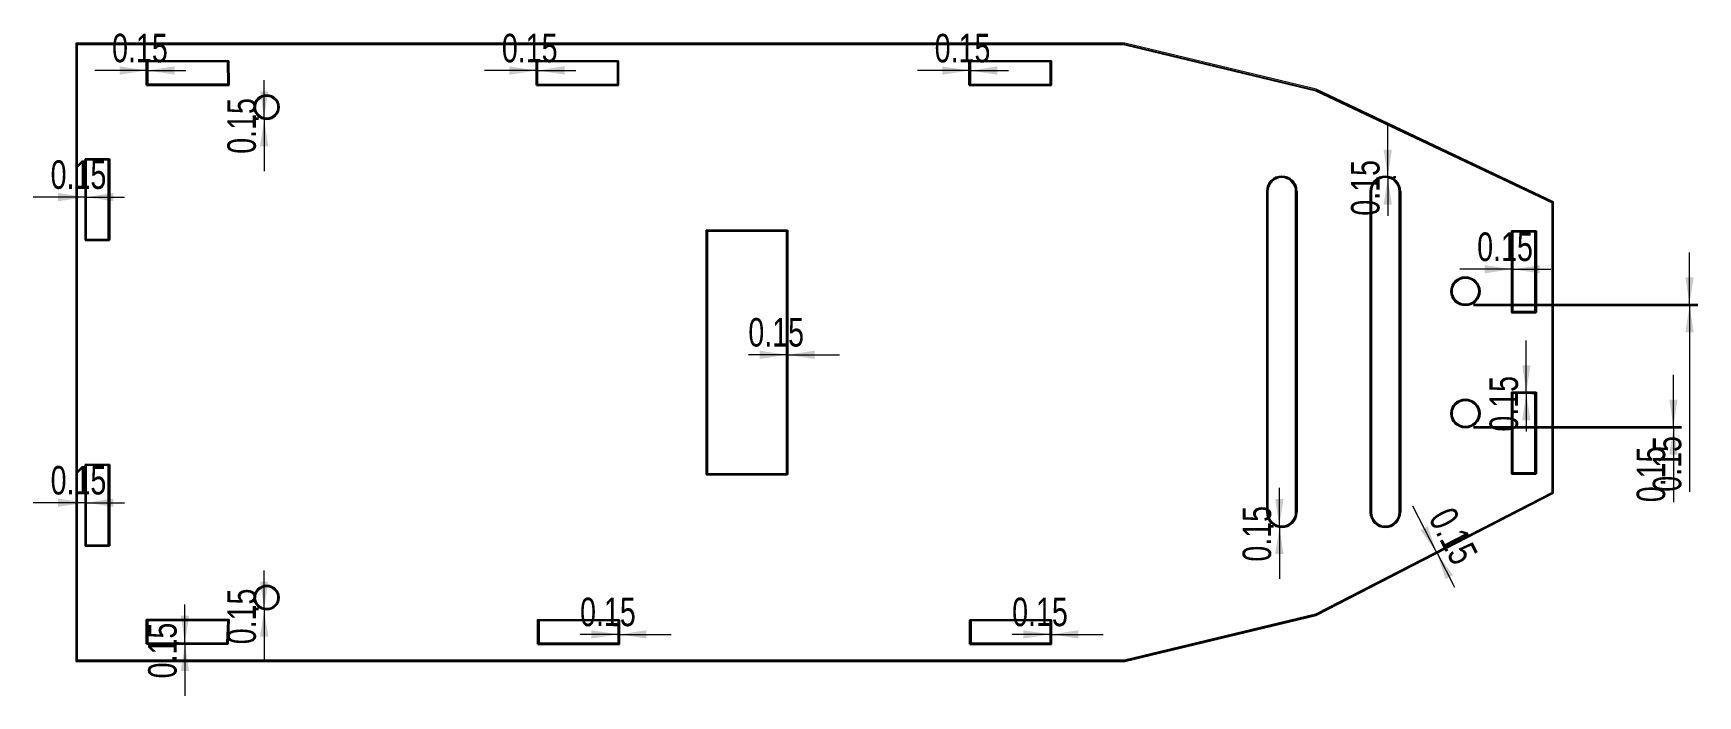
# Model space of a CAD drawing. Header units: millimetres. Extents: x 0 to 211, y 0 to 290.
# Drawn here: x 6.6 to 210.8, y 208.7 to 290 of the extents above; entities outside this region: 2.
import ezdxf

# ---------------------------------------------------------------- set-up
doc = ezdxf.new("R2010")
doc.units = ezdxf.units.MM
doc.styles.add('SLDTEXTSTYLE0', font='TXT', dxfattribs={"width": 0.75})
doc.styles.add('SLDTEXTSTYLE1', font='TXT', dxfattribs={"width": 0.7})
doc.dimstyles.new('SLDDIMSTYLE0', dxfattribs={"dimtxt": 3.5, "dimasz": 3.302, "dimexe": 0, "dimexo": 0.0625, "dimgap": 0.875, "dimtad": 1, "dimrnd": 1e-09, "dimdsep": 46, "dimtxsty": 'SLDTEXTSTYLE0', "dimsah": 1, "dimcen": 0.09, "dimadec": 0, "dimazin": 2, "dimtfac": 1, "dimtmove": 0, "dimatfit": 0, "dimfxl": 1, "dimfrac": 2, "dimtolj": 1, "dimtzin": 12, "dimarcsym": 0})

# ---------------------------------------------------------------- blocks, each defined once
blk = doc.blocks.new('_D')
at = {"color": 7, "linetype": 'Continuous', "lineweight": 0}
for p, q in [((34.93, 219.42), (34.93, 224.1)), ((34.23, 219.42), (33.93, 219.42)), ((34.23, 219.27), (33.93, 219.27)), ((34.93, 219.42), (34.93, 219.27)), ((34.93, 219.27), (34.93, 212.92))]:
    blk.add_line(p, q, dxfattribs=at)
at = {"color": 7, "linetype": 'Continuous', "lineweight": 18}
for points in [[(34.93, 219.42), (35.44, 222.73), (34.43, 222.73)], [(34.93, 219.27), (34.43, 215.97), (35.44, 215.97)]]:
    blk.add_solid(points, dxfattribs=at)
at = {"color": 7, "linetype": 'Continuous', "lineweight": 18, "insert": (30.42, 215.05), "char_height": 3.5, "attachment_point": 1, "rotation": 90, "style": 'SLDTEXTSTYLE0'}
blk.add_mtext('0.15', dxfattribs=at)
blk = doc.blocks.new('_D_1')
at = {"color": 7, "linetype": 'Continuous', "lineweight": 0}
for p, q in [((25.21, 215.23), (25.21, 219.91)), ((24.51, 215.23), (24.21, 215.23)), ((24.51, 215.08), (24.21, 215.08)), ((25.21, 215.23), (25.21, 215.08)), ((25.21, 215.08), (25.21, 208.73))]:
    blk.add_line(p, q, dxfattribs=at)
at = {"color": 7, "linetype": 'Continuous', "lineweight": 18}
for points in [[(25.21, 215.23), (25.72, 218.54), (24.7, 218.54)], [(25.21, 215.08), (24.7, 211.78), (25.72, 211.78)]]:
    blk.add_solid(points, dxfattribs=at)
at = {"color": 7, "linetype": 'Continuous', "lineweight": 18, "insert": (20.7, 210.86), "char_height": 3.5, "attachment_point": 1, "rotation": 90, "style": 'SLDTEXTSTYLE0'}
blk.add_mtext('0.15', dxfattribs=at)
blk = doc.blocks.new('_D_2')
at = {"color": 7, "linetype": 'Continuous', "lineweight": 0}
for p, q in [((12.96, 233.12), (12.96, 233.42)), ((13.11, 233.12), (13.11, 233.42)), ((12.96, 232.42), (6.61, 232.42)), ((13.11, 232.42), (12.96, 232.42)), ((13.11, 232.42), (17.79, 232.42))]:
    blk.add_line(p, q, dxfattribs=at)
at = {"color": 7, "linetype": 'Continuous', "lineweight": 18}
for points in [[(12.96, 232.42), (9.66, 232.93), (9.66, 231.91)], [(13.11, 232.42), (16.42, 231.91), (16.42, 232.93)]]:
    blk.add_solid(points, dxfattribs=at)
at = {"color": 7, "linetype": 'Continuous', "lineweight": 18, "insert": (8.74, 236.93), "char_height": 3.5, "attachment_point": 1, "style": 'SLDTEXTSTYLE0'}
blk.add_mtext('0.15', dxfattribs=at)
blk = doc.blocks.new('_D_3')
at = {"color": 7, "linetype": 'Continuous', "lineweight": 0}
for p, q in [((78.37, 216.26), (73.69, 216.26)), ((78.37, 216.26), (78.52, 216.26)), ((78.37, 215.56), (78.37, 215.26)), ((78.52, 216.26), (84.87, 216.26)), ((78.52, 215.56), (78.52, 215.26))]:
    blk.add_line(p, q, dxfattribs=at)
at = {"color": 7, "linetype": 'Continuous', "lineweight": 18}
for points in [[(78.37, 216.26), (75.06, 216.77), (75.06, 215.75)], [(78.52, 216.26), (81.82, 215.75), (81.82, 216.77)]]:
    blk.add_solid(points, dxfattribs=at)
at = {"color": 7, "linetype": 'Continuous', "lineweight": 18, "insert": (73.69, 220.77), "char_height": 3.5, "attachment_point": 1, "rotation": 359.9952, "style": 'SLDTEXTSTYLE0'}
blk.add_mtext('0.15', dxfattribs=at)
blk = doc.blocks.new('_D_4')
at = {"color": 7, "linetype": 'Continuous', "lineweight": 0}
for p, q in [((131.37, 216.26), (126.69, 216.26)), ((131.37, 216.26), (131.52, 216.26)), ((131.37, 215.56), (131.37, 215.26)), ((131.52, 216.26), (137.87, 216.26)), ((131.52, 215.56), (131.52, 215.26))]:
    blk.add_line(p, q, dxfattribs=at)
at = {"color": 7, "linetype": 'Continuous', "lineweight": 18}
for points in [[(131.37, 216.26), (128.06, 216.77), (128.06, 215.75)], [(131.52, 216.26), (134.82, 215.75), (134.82, 216.77)]]:
    blk.add_solid(points, dxfattribs=at)
at = {"color": 7, "linetype": 'Continuous', "lineweight": 18, "insert": (126.69, 220.77), "char_height": 3.5, "attachment_point": 1, "style": 'SLDTEXTSTYLE0'}
blk.add_mtext('0.15', dxfattribs=at)
blk = doc.blocks.new('_D_5')
at = {"color": 7, "linetype": 'Continuous', "lineweight": 0}
for p, q in [((207.81, 241.77), (207.81, 248.12)), ((183.3, 241.77), (208.81, 241.77)), ((183.3, 241.62), (208.81, 241.62)), ((207.81, 241.77), (207.81, 241.62)), ((207.81, 241.62), (207.81, 232.48))]:
    blk.add_line(p, q, dxfattribs=at)
at = {"color": 7, "linetype": 'Continuous', "lineweight": 18}
for points in [[(207.81, 241.77), (208.32, 245.07), (207.31, 245.07)], [(207.81, 241.62), (207.31, 238.32), (208.32, 238.32)]]:
    blk.add_solid(points, dxfattribs=at)
at = {"color": 7, "linetype": 'Continuous', "lineweight": 18, "insert": (203.3, 232.48), "char_height": 3.5, "attachment_point": 1, "rotation": 90, "style": 'SLDTEXTSTYLE0'}
blk.add_mtext('0.15', dxfattribs=at)
blk = doc.blocks.new('_D_6')
at = {"color": 7, "linetype": 'Continuous', "lineweight": 0}
for p, q in [((209.79, 256.77), (209.79, 263.12)), ((183.3, 256.77), (210.79, 256.77)), ((183.3, 256.62), (210.79, 256.62)), ((209.79, 256.77), (209.79, 256.62)), ((209.79, 256.62), (209.79, 233.77))]:
    blk.add_line(p, q, dxfattribs=at)
at = {"color": 7, "linetype": 'Continuous', "lineweight": 18}
for points in [[(209.79, 256.77), (210.3, 260.07), (209.28, 260.07)], [(209.79, 256.62), (209.28, 253.32), (210.3, 253.32)]]:
    blk.add_solid(points, dxfattribs=at)
at = {"color": 7, "linetype": 'Continuous', "lineweight": 18, "insert": (205.28, 233.77), "char_height": 3.5, "attachment_point": 1, "rotation": 90, "style": 'SLDTEXTSTYLE0'}
blk.add_mtext('0.15', dxfattribs=at)
blk = doc.blocks.new('_D_7')
at = {"color": 7, "linetype": 'Continuous', "lineweight": 0}
for p, q in [((187.96, 261.77), (187.96, 262.07)), ((188.11, 261.77), (188.11, 262.07)), ((187.96, 261.07), (181.61, 261.07)), ((188.11, 261.07), (187.96, 261.07)), ((188.11, 261.07), (192.79, 261.07))]:
    blk.add_line(p, q, dxfattribs=at)
at = {"color": 7, "linetype": 'Continuous', "lineweight": 18}
for points in [[(187.96, 261.07), (184.66, 261.58), (184.66, 260.56)], [(188.11, 261.07), (191.42, 260.56), (191.42, 261.58)]]:
    blk.add_solid(points, dxfattribs=at)
at = {"color": 7, "linetype": 'Continuous', "lineweight": 18, "insert": (183.74, 265.58), "char_height": 3.5, "attachment_point": 1, "style": 'SLDTEXTSTYLE0'}
blk.add_mtext('0.15', dxfattribs=at)
blk = doc.blocks.new('_D_8')
at = {"color": 7, "linetype": 'Continuous', "lineweight": 0}
for p, q in [((189.76, 245.97), (189.76, 252.32)), ((189.76, 245.82), (189.76, 245.97)), ((189.76, 245.82), (189.76, 241.14)), ((190.46, 245.97), (190.76, 245.97)), ((190.46, 245.82), (190.76, 245.82))]:
    blk.add_line(p, q, dxfattribs=at)
at = {"color": 7, "linetype": 'Continuous', "lineweight": 18}
for points in [[(189.76, 245.97), (190.27, 249.27), (189.26, 249.27)], [(189.76, 245.82), (189.26, 242.52), (190.27, 242.52)]]:
    blk.add_solid(points, dxfattribs=at)
at = {"color": 7, "linetype": 'Continuous', "lineweight": 18, "insert": (185.25, 241.14), "char_height": 3.5, "attachment_point": 1, "rotation": 90, "style": 'SLDTEXTSTYLE0'}
blk.add_mtext('0.15', dxfattribs=at)
blk = doc.blocks.new('_D_9')
at = {"color": 7, "linetype": 'Continuous', "lineweight": 0}
for p, q in [((159.47, 229.57), (159.47, 234.24)), ((158.77, 229.57), (158.47, 229.57)), ((158.77, 229.42), (158.47, 229.42)), ((159.47, 229.57), (159.47, 229.42)), ((159.47, 229.42), (159.47, 223.07))]:
    blk.add_line(p, q, dxfattribs=at)
at = {"color": 7, "linetype": 'Continuous', "lineweight": 18}
for points in [[(159.47, 229.57), (159.98, 232.87), (158.96, 232.87)], [(159.47, 229.42), (158.96, 226.11), (159.98, 226.11)]]:
    blk.add_solid(points, dxfattribs=at)
at = {"color": 7, "linetype": 'Continuous', "lineweight": 18, "insert": (154.96, 225.19), "char_height": 3.5, "attachment_point": 1, "rotation": 90, "style": 'SLDTEXTSTYLE0'}
blk.add_mtext('0.15', dxfattribs=at)
blk = doc.blocks.new('_D_10')
at = {"color": 7, "linetype": 'Continuous', "lineweight": 0}
for p, q in [((172.77, 272.46), (172.77, 278.81)), ((172.77, 272.31), (172.77, 272.46)), ((172.77, 272.31), (172.77, 267.64)), ((173.47, 272.46), (173.77, 272.46)), ((173.47, 272.31), (173.77, 272.31))]:
    blk.add_line(p, q, dxfattribs=at)
at = {"color": 7, "linetype": 'Continuous', "lineweight": 18}
for points in [[(172.77, 272.46), (173.28, 275.76), (172.26, 275.76)], [(172.77, 272.31), (172.26, 269.01), (173.28, 269.01)]]:
    blk.add_solid(points, dxfattribs=at)
at = {"color": 7, "linetype": 'Continuous', "lineweight": 18, "insert": (168.26, 267.64), "char_height": 3.5, "attachment_point": 1, "rotation": 90, "style": 'SLDTEXTSTYLE0'}
blk.add_mtext('0.15', dxfattribs=at)
blk = doc.blocks.new('_D_11')
at = {"color": 7, "linetype": 'Continuous', "lineweight": 0}
for p, q in [((99, 250.57), (94.33, 250.57)), ((99, 250.57), (99.15, 250.57)), ((99, 249.87), (99, 249.57)), ((99.15, 250.57), (105.5, 250.57)), ((99.15, 249.87), (99.15, 249.57))]:
    blk.add_line(p, q, dxfattribs=at)
at = {"color": 7, "linetype": 'Continuous', "lineweight": 18}
for points in [[(99, 250.57), (95.7, 251.08), (95.7, 250.06)], [(99.15, 250.57), (102.45, 250.06), (102.45, 251.08)]]:
    blk.add_solid(points, dxfattribs=at)
at = {"color": 7, "linetype": 'Continuous', "lineweight": 18, "insert": (94.33, 255.08), "char_height": 3.5, "attachment_point": 1, "style": 'SLDTEXTSTYLE0'}
blk.add_mtext('0.15', dxfattribs=at)
blk = doc.blocks.new('_D_12')
at = {"color": 7, "linetype": 'Continuous', "lineweight": 0}
for p, q in [((121.42, 286.15), (121.42, 286.45)), ((121.57, 286.15), (121.57, 286.45)), ((121.42, 285.45), (115.07, 285.45)), ((121.57, 285.45), (121.42, 285.45)), ((121.57, 285.45), (126.25, 285.45))]:
    blk.add_line(p, q, dxfattribs=at)
at = {"color": 7, "linetype": 'Continuous', "lineweight": 18}
for points in [[(121.42, 285.45), (118.12, 285.96), (118.12, 284.94)], [(121.57, 285.45), (124.87, 284.94), (124.87, 285.96)]]:
    blk.add_solid(points, dxfattribs=at)
at = {"color": 7, "linetype": 'Continuous', "lineweight": 18, "insert": (117.19, 289.96), "char_height": 3.5, "attachment_point": 1, "style": 'SLDTEXTSTYLE0'}
blk.add_mtext('0.15', dxfattribs=at)
blk = doc.blocks.new('_D_13')
at = {"color": 7, "linetype": 'Continuous', "lineweight": 0}
for p, q in [((68.33, 286.16), (68.32, 286.46)), ((68.48, 286.16), (68.47, 286.46)), ((68.33, 285.46), (61.98, 285.44)), ((68.48, 285.46), (68.33, 285.46)), ((68.48, 285.46), (73.15, 285.47))]:
    blk.add_line(p, q, dxfattribs=at)
at = {"color": 7, "linetype": 'Continuous', "lineweight": 18}
for points in [[(68.33, 285.46), (65.02, 285.96), (65.03, 284.94)], [(68.48, 285.46), (71.78, 284.96), (71.78, 285.98)]]:
    blk.add_solid(points, dxfattribs=at)
at = {"color": 7, "linetype": 'Continuous', "lineweight": 18, "insert": (64.09, 289.96), "char_height": 3.5, "attachment_point": 1, "rotation": 0.1534, "style": 'SLDTEXTSTYLE0'}
blk.add_mtext('0.15', dxfattribs=at)
blk = doc.blocks.new('_D_14')
at = {"color": 7, "linetype": 'Continuous', "lineweight": 0}
for p, q in [((34.93, 279.61), (34.93, 284.29)), ((34.23, 279.61), (33.93, 279.61)), ((34.23, 279.46), (33.93, 279.46)), ((34.93, 279.61), (34.93, 279.46)), ((34.93, 279.46), (34.93, 273.11))]:
    blk.add_line(p, q, dxfattribs=at)
at = {"color": 7, "linetype": 'Continuous', "lineweight": 18}
for points in [[(34.93, 279.61), (35.44, 282.92), (34.43, 282.92)], [(34.93, 279.46), (34.43, 276.16), (35.44, 276.16)]]:
    blk.add_solid(points, dxfattribs=at)
at = {"color": 7, "linetype": 'Continuous', "lineweight": 18, "insert": (30.42, 275.24), "char_height": 3.5, "attachment_point": 1, "rotation": 90, "style": 'SLDTEXTSTYLE0'}
blk.add_mtext('0.15', dxfattribs=at)
blk = doc.blocks.new('_D_15')
at = {"color": 7, "linetype": 'Continuous', "lineweight": 0}
for p, q in [((20.51, 286.16), (20.51, 286.46)), ((20.66, 286.16), (20.66, 286.46)), ((20.51, 285.46), (14.16, 285.46)), ((20.66, 285.46), (20.51, 285.46)), ((20.66, 285.46), (25.33, 285.46))]:
    blk.add_line(p, q, dxfattribs=at)
at = {"color": 7, "linetype": 'Continuous', "lineweight": 18}
for points in [[(20.51, 285.46), (17.21, 285.97), (17.21, 284.95)], [(20.66, 285.46), (23.96, 284.95), (23.96, 285.97)]]:
    blk.add_solid(points, dxfattribs=at)
at = {"color": 7, "linetype": 'Continuous', "lineweight": 18, "insert": (16.28, 289.97), "char_height": 3.5, "attachment_point": 1, "rotation": 0, "style": 'SLDTEXTSTYLE0'}
blk.add_mtext('0.15', dxfattribs=at)
blk = doc.blocks.new('_D_16')
at = {"color": 7, "linetype": 'Continuous', "lineweight": 0}
for p, q in [((12.96, 269.92), (6.61, 269.92)), ((12.96, 270.62), (12.96, 270.92)), ((13.11, 269.92), (12.96, 269.92)), ((13.11, 270.62), (13.11, 270.92)), ((13.11, 269.92), (17.79, 269.92))]:
    blk.add_line(p, q, dxfattribs=at)
at = {"color": 7, "linetype": 'Continuous', "lineweight": 18}
for points in [[(12.96, 269.92), (9.66, 270.43), (9.66, 269.41)], [(13.11, 269.92), (16.42, 269.41), (16.42, 270.43)]]:
    blk.add_solid(points, dxfattribs=at)
at = {"color": 7, "linetype": 'Continuous', "lineweight": 18, "insert": (8.74, 274.43), "char_height": 3.5, "attachment_point": 1, "style": 'SLDTEXTSTYLE0'}
blk.add_mtext('0.15', dxfattribs=at)
blk = doc.blocks.new('_D_17')
at = {"color": 7, "linetype": 'Continuous', "lineweight": 0}
for p, q in [((178.75, 226.35), (175.84, 232)), ((179.37, 226.67), (179.63, 226.81)), ((179.44, 226.54), (179.7, 226.68)), ((178.81, 226.22), (178.75, 226.35)), ((178.81, 226.22), (180.95, 222.06))]:
    blk.add_line(p, q, dxfattribs=at)
at = {"color": 7, "linetype": 'Continuous', "lineweight": 18}
for points in [[(178.75, 226.35), (177.69, 229.52), (176.78, 229.06)], [(178.81, 226.22), (179.87, 223.05), (180.78, 223.52)]]:
    blk.add_solid(points, dxfattribs=at)
at = {"color": 7, "linetype": 'Continuous', "lineweight": 18, "insert": (180.82, 232.17), "char_height": 3.5, "attachment_point": 1, "rotation": 297.2292, "style": 'SLDTEXTSTYLE0'}
blk.add_mtext('0.15', dxfattribs=at)

msp = doc.modelspace()

# ---------------------------------------------------------------- linework, layer by layer
at = {"color": 7, "linetype": 'Continuous', "lineweight": 18}
for p, q in [((140.536, 288.804), (11.813, 288.804)), ((11.813, 288.804), (11.813, 212.934)), ((163.98, 283.151), (140.536, 288.804)), ((20.658, 286.504), (20.658, 283.821)), ((30.456, 286.504), (20.658, 286.504)), ((30.498, 283.818), (30.456, 286.504)), ((68.475, 286.504), (68.482, 283.817)), ((78.27, 286.504), (68.475, 286.504)), ((78.27, 283.801), (78.27, 286.504)), ((121.57, 286.504), (121.57, 283.801)), ((131.366, 286.504), (121.57, 286.504)), ((131.366, 283.801), (131.366, 286.504)), ((20.658, 283.821), (30.498, 283.818)), ((68.482, 283.817), (78.27, 283.801)), ((121.57, 283.801), (131.366, 283.801)), ((193.113, 269.35), (163.98, 283.151)), ((13.113, 274.469), (13.113, 264.769)), ((15.813, 274.469), (13.113, 274.469)), ((15.813, 264.769), (15.813, 274.469)), ((158.07, 270.612), (158.07, 231.266)), ((161.47, 231.266), (161.47, 270.612)), ((170.77, 270.612), (170.77, 231.266)), ((174.17, 231.266), (174.17, 270.612)), ((193.113, 233.578), (193.113, 269.35)), ((89.302, 265.719), (89.302, 236.019)), ((99.002, 265.719), (89.302, 265.719)), ((99.002, 236.019), (99.002, 265.719)), ((188.113, 265.619), (188.113, 255.919)), ((190.813, 265.619), (188.113, 265.619)), ((190.813, 255.919), (190.813, 265.619)), ((13.113, 264.769), (15.813, 264.769)), ((188.113, 255.919), (190.813, 255.919)), ((190.813, 245.819), (188.113, 245.819)), ((188.113, 245.819), (188.113, 236.119)), ((190.813, 236.119), (190.813, 245.819)), ((13.113, 236.969), (13.113, 227.269)), ((15.813, 236.969), (13.113, 236.969)), ((15.813, 227.269), (15.813, 236.969)), ((89.302, 236.019), (99.002, 236.019)), ((188.113, 236.119), (190.813, 236.119)), ((163.982, 218.587), (193.113, 233.578)), ((13.113, 227.269), (15.813, 227.269)), ((140.536, 212.934), (163.982, 218.587)), ((20.658, 217.934), (20.658, 215.234)), ((30.493, 217.931), (20.658, 217.934)), ((30.365, 215.234), (30.493, 217.931)), ((68.658, 217.918), (68.666, 215.218)), ((78.366, 217.915), (68.658, 217.918)), ((78.366, 215.21), (78.366, 217.915)), ((121.666, 217.914), (121.666, 215.214)), ((131.366, 217.913), (121.666, 217.914)), ((131.366, 215.213), (131.366, 217.913)), ((20.658, 215.234), (30.365, 215.234)), ((68.666, 215.218), (78.366, 215.21)), ((121.666, 215.214), (131.366, 215.213)), ((11.813, 212.934), (140.536, 212.934))]:
    msp.add_line(p, q, dxfattribs=at)
at = {"color": 7, "linetype": 'Continuous', "lineweight": 25}
for p, q in [((11.963, 288.654), (11.963, 213.084)), ((140.518, 288.654), (11.963, 288.654)), ((140.518, 288.654), (163.929, 283.009)), ((20.508, 283.671), (20.508, 286.654)), ((20.508, 286.654), (30.604, 286.654)), ((30.65, 283.668), (30.604, 286.654)), ((68.324, 286.654), (78.42, 286.654)), ((68.332, 283.667), (68.324, 286.654)), ((78.42, 283.651), (78.42, 286.654)), ((121.42, 283.651), (121.42, 286.654)), ((121.42, 286.654), (131.516, 286.654)), ((131.516, 283.651), (131.516, 286.654)), ((20.508, 283.671), (30.65, 283.668)), ((68.332, 283.667), (78.42, 283.651)), ((121.42, 283.651), (131.516, 283.651)), ((163.929, 283.009), (192.963, 269.255)), ((12.963, 274.619), (15.963, 274.619)), ((12.963, 274.619), (12.963, 264.619)), ((15.963, 274.619), (15.963, 264.619)), ((157.92, 270.612), (157.92, 231.266)), ((161.62, 270.612), (161.62, 231.266)), ((170.62, 270.612), (170.62, 231.266)), ((174.32, 270.612), (174.32, 231.266)), ((192.963, 233.669), (192.963, 269.255)), ((89.152, 265.869), (99.152, 265.869)), ((89.152, 265.869), (89.152, 235.869)), ((99.152, 265.869), (99.152, 235.869)), ((187.963, 265.769), (187.963, 255.769)), ((187.963, 265.769), (190.963, 265.769)), ((190.963, 265.769), (190.963, 255.769)), ((12.963, 264.619), (15.963, 264.619)), ((187.963, 255.769), (190.963, 255.769)), ((187.963, 245.969), (190.963, 245.969)), ((187.963, 245.969), (187.963, 235.969)), ((190.963, 245.969), (190.963, 235.969)), ((12.963, 237.119), (15.963, 237.119)), ((12.963, 237.119), (12.963, 227.119)), ((15.963, 237.119), (15.963, 227.119)), ((89.152, 235.869), (99.152, 235.869)), ((187.963, 235.969), (190.963, 235.969)), ((163.929, 218.729), (192.963, 233.669)), ((12.963, 227.119), (15.963, 227.119)), ((140.518, 213.084), (163.929, 218.729)), ((20.508, 218.084), (30.65, 218.081)), ((20.508, 215.084), (20.508, 218.084)), ((30.508, 215.084), (30.65, 218.081)), ((68.516, 215.068), (68.508, 218.068)), ((68.508, 218.068), (78.516, 218.065)), ((78.516, 215.06), (78.516, 218.065)), ((121.516, 218.064), (131.516, 218.063)), ((121.516, 215.064), (121.516, 218.064)), ((131.516, 215.063), (131.516, 218.063)), ((20.508, 215.084), (30.508, 215.084)), ((68.516, 215.068), (78.516, 215.06)), ((121.516, 215.064), (131.516, 215.063)), ((11.963, 213.084), (140.518, 213.084))]:
    msp.add_line(p, q, dxfattribs=at)
for centre, radius in [((35.233, 280.964), 1.5), ((182.296, 258.369), 1.75), ((182.296, 243.369), 1.75), ((35.233, 220.774), 1.5)]:
    msp.add_circle(centre, radius, dxfattribs=at)
at = {"color": 7, "linetype": 'Continuous', "lineweight": 18}
for centre, radius in [((35.233, 280.964), 1.35), ((182.296, 258.369), 1.6), ((182.296, 243.369), 1.6), ((35.233, 220.774), 1.35)]:
    msp.add_circle(centre, radius, dxfattribs=at)
at = {"color": 7, "linetype": 'Continuous', "lineweight": 25}
for centre, start, end in [((159.77, 270.612), 0, 180), ((172.47, 270.612), 0, 180), ((159.77, 231.266), 180, 0), ((172.47, 231.266), 180, 0)]:
    msp.add_arc(centre, 1.85, start, end, dxfattribs=at)
at = {"color": 7, "linetype": 'Continuous', "lineweight": 18}
for centre, start, end in [((159.77, 270.612), 0, 180), ((172.47, 270.612), 0, 180), ((159.77, 231.266), 180, 0), ((172.47, 231.266), 180, 0)]:
    msp.add_arc(centre, 1.7, start, end, dxfattribs=at)

# ---------------------------------------------------------------- texts
at = {"color": 7, "linetype": 'Continuous', "char_height": 3.633, "attachment_point": 1, "style": 'SLDTEXTSTYLE1'}
for s, insert in [('SOLIDWORKS Educational Product.', (0, 10.133)), ('For Instructional Use Only.', (0, 4.683))]:
    msp.add_mtext(s, dxfattribs=dict(at, insert=insert))

# ---------------------------------------------------------------- dimensions: what is measured, and where the dimension line sits
at = {"color": 7, "linetype": 'Continuous', "lineweight": 18}
for base, p1, p2, angle, picture, middle in [((20.508, 285.463), (20.658, 285.163), (20.508, 285.163), 0.00002, '_D_15', (20.808, 285.463)), ((68.328, 285.46), (68.478, 285.161), (68.328, 285.16), 0.15337, '_D_13', (68.628, 285.461)), ((34.933, 279.464), (35.233, 279.614), (35.233, 279.464), 90, '_D_14', (34.933, 279.764)), ((172.77, 272.462), (172.47, 272.312), (172.47, 272.462), 90, '_D_10', (172.77, 272.162)), ((209.792, 256.619), (182.296, 256.769), (182.296, 256.619), 90, '_D_6', (209.792, 238.294)), ((189.763, 245.969), (189.463, 245.819), (189.463, 245.969), 90, '_D_8', (189.763, 245.669)), ((207.814, 241.619), (182.296, 241.769), (182.296, 241.619), 90, '_D_5', (207.814, 237.003)), ((159.47, 229.416), (159.77, 229.566), (159.77, 229.416), 90, '_D_9', (159.47, 229.716)), ((178.746, 226.353), (178.548, 226.082), (178.479, 226.216), 297.22917, '_D_17', (178.883, 226.086)), ((34.933, 219.274), (35.233, 219.424), (35.233, 219.274), 90, '_D', (34.933, 219.574)), ((78.516, 216.263), (78.366, 216.563), (78.516, 216.563), 359.99522, '_D_3', (78.216, 216.263)), ((25.211, 215.084), (25.511, 215.234), (25.511, 215.084), 270.00004, '_D_1', (25.211, 215.384))]:
    dim = msp.add_linear_dim(base=base, p1=p1, p2=p2, angle=angle, dimstyle='SLDDIMSTYLE0', dxfattribs=at)
    dim.commit()
    dim.dimension.update_dxf_attribs({"geometry": picture, "text_midpoint": middle, "dimtype": 160})
for base, p1, p2, picture, middle in [((121.42, 285.452), (121.57, 285.152), (121.42, 285.152), '_D_12', (121.72, 285.452)), ((12.963, 269.919), (13.113, 269.619), (12.963, 269.619), '_D_16', (13.263, 269.919)), ((187.963, 261.069), (188.113, 260.769), (187.963, 260.769), '_D_7', (188.263, 261.069)), ((99.152, 250.569), (99.002, 250.869), (99.152, 250.869), '_D_11', (98.852, 250.569)), ((12.963, 232.419), (13.113, 232.119), (12.963, 232.119), '_D_2', (13.263, 232.419)), ((131.516, 216.263), (131.366, 216.563), (131.516, 216.563), '_D_4', (131.216, 216.263))]:
    dim = msp.add_linear_dim(base=base, p1=p1, p2=p2, dimstyle='SLDDIMSTYLE0', dxfattribs=at)
    dim.commit()
    dim.dimension.update_dxf_attribs({"geometry": picture, "text_midpoint": middle, "dimtype": 160})

doc.saveas('drawing.dxf')
